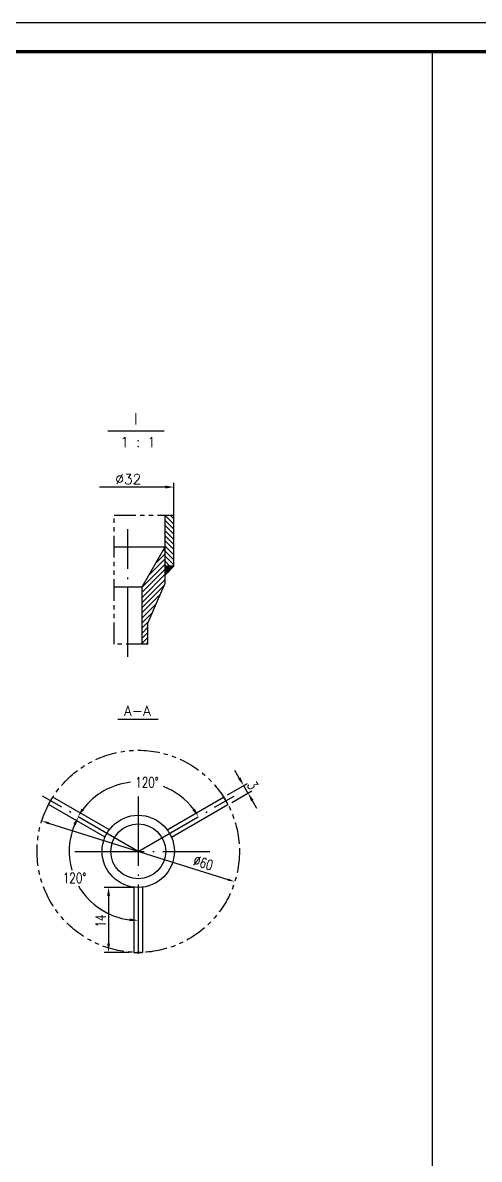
# Model space of a CAD drawing. Extents: x 1512 to 4800, y -77 to 764.
# Drawn here: x 3233.5 to 3391.6, y 123.8 to 517.5 of the extents above; entities that cross this region are included whole.
import ezdxf
from ezdxf.enums import TextEntityAlignment as Align

# ---------------------------------------------------------------- set-up
doc = ezdxf.new("R2010")
doc.units = 0
doc.header["$MEASUREMENT"] = 0
doc.linetypes.add('ACAD_ISO04W100', pattern=[30.5, 24, -3, 0.5, -3])
doc.linetypes.add('PHANTOMX2', pattern=[5, 2.5, -0.5, 0.5, -0.5, 0.5, -0.5])
doc.layers.get('0').update_dxf_attribs({"linetype": 'CONTINUOUS'})
doc.layers.get('DEFPOINTS').update_dxf_attribs({"linetype": 'CONTINUOUS'})
for name, color, linetype in [('1', 1, 'CONTINUOUS'), ('2', 2, 'ACAD_ISO04W100'), ('4', 6, 'PHANTOMX2')]:
    doc.layers.add(name, color=color, linetype=linetype)
doc.styles.add('ACANSTS', font='romans.shx', dxfattribs={"height": 1, "bigfont": 'gbcbig.shx'})
doc.styles.add('HZ5', font='romans.shx', dxfattribs={"width": 0.75, "bigfont": 'hz5.shx'})
doc.dimstyles.new('STANDARD$0', dxfattribs={"dimtxt": 3.5, "dimasz": 3.5, "dimexe": 2, "dimexo": 0, "dimgap": 1.2, "dimtad": 1, "dimdec": 4, "dimzin": 0, "dimdsep": 46, "dimtxsty": 'HZ5', "dimcen": 0.09, "dimadec": 0, "dimazin": 0, "dimtfac": 0.857143, "dimtdec": 4, "dimtofl": 0, "dimtmove": 2, "dimatfit": 3, "dimfxl": 0, "dimtolj": 1, "dimtzin": 0, "dimarcsym": 0})
doc.dimstyles.new('STANDARD$2', dxfattribs={"dimscale": 0, "dimtxt": 3.5, "dimasz": 3.5, "dimexe": 2, "dimexo": 0, "dimgap": 1.2, "dimtad": 1, "dimtih": 1, "dimtoh": 1, "dimdec": 4, "dimzin": 0, "dimdsep": 46, "dimtxsty": 'HZ5', "dimcen": 0, "dimadec": 4, "dimazin": 0, "dimtfac": 0.857143, "dimtdec": 4, "dimtofl": 0, "dimtmove": 2, "dimatfit": 3, "dimfxl": 0, "dimtolj": 1, "dimtzin": 0, "dimarcsym": 0})
doc.dimstyles.new('副本1', dxfattribs={"dimtxt": 3.5, "dimasz": 2.5, "dimexe": 0.5, "dimexo": 0.5, "dimtad": 1, "dimtih": 1, "dimtoh": 1, "dimdec": 0, "dimzin": 0, "dimdsep": 46, "dimtxsty": 'HZ5', "dimcen": 0, "dimadec": 0, "dimazin": 0, "dimtfac": 0.857143, "dimtdec": 0, "dimtmove": 0, "dimatfit": 0, "dimfxl": 0, "dimtvp": 1.5, "dimtolj": 1, "dimtzin": 0, "dimarcsym": 0})

# ---------------------------------------------------------------- blocks, each defined once
blk = doc.blocks.new('*D20')
at = {"color": 0, "linetype": 'ByBlock', "ltscale": 5}
for start, end in [(157.1935, 195.7261), (210.0703, 262.8065)]:
    blk.add_arc((4897.57, 191.12), 23.91, start, end, dxfattribs=at)
for points in [[(4875.08, 200.61), (4875.97, 200.16), (4876.86, 203.07)], [(4894.6, 167.89), (4894.54, 166.9), (4897.57, 167.21)]]:
    blk.add_solid(points, dxfattribs=at)
at = {"layer": 'DEFPOINTS', "color": 0, "linetype": 'ByBlock', "ltscale": 5}
for p in [(4864.4, 210.27), (4897.57, 210.14), (4897.57, 191.12), (4882.2, 172.8), (4897.57, 152.82)]:
    blk.add_point(p, dxfattribs=at)
at = {"color": 0, "linetype": 'ByBlock', "ltscale": 5, "insert": (4875.51, 181.89), "char_height": 3.5, "attachment_point": 5, "style": 'HZ5'}
blk.add_mtext('\\A1;120°', dxfattribs=at)
blk = doc.blocks.new('*D333')
at = {"color": 0, "linetype": 'ByBlock', "ltscale": 5}
for p, q in [((3271.99, 217.96), (3261.71, 217.96)), ((3263.21, 214.96), (3263.21, 198.46)), ((3270.49, 195.46), (3261.71, 195.46))]:
    blk.add_line(p, q, dxfattribs=at)
for points in [[(3262.71, 214.96), (3263.71, 214.96), (3263.21, 217.96)], [(3262.71, 198.46), (3263.71, 198.46), (3263.21, 195.46)]]:
    blk.add_solid(points, dxfattribs=at)
at = {"layer": 'DEFPOINTS', "color": 0, "linetype": 'ByBlock', "ltscale": 5}
for p in [(3273.49, 217.96), (3263.21, 195.46), (3271.99, 195.46)]:
    blk.add_point(p, dxfattribs=at)
at = {"color": 0, "linetype": 'ByBlock', "ltscale": 5, "insert": (3260.46, 206.33), "char_height": 3.5, "attachment_point": 5, "rotation": 90, "style": 'HZ5'}
blk.add_mtext('\\A1;14', dxfattribs=at)
blk = doc.blocks.new('*D73')
at = {"color": 0, "linetype": 'ByBlock', "ltscale": 5}
blk.add_line((3697.85, 275.07), (3759.91, 255.54), dxfattribs=at)
for points in [[(3697.97, 275.47), (3697.72, 274.67), (3695.46, 275.82)], [(3760.03, 255.94), (3759.78, 255.14), (3762.29, 254.79)]]:
    blk.add_solid(points, dxfattribs=at)
at = {"layer": 'DEFPOINTS', "color": 0, "linetype": 'ByBlock', "ltscale": 5}
for p in [(3695.46, 275.82), (3762.29, 254.79)]:
    blk.add_point(p, dxfattribs=at)
at = {"color": 0, "linetype": 'ByBlock', "ltscale": 5, "insert": (3751.41, 261.33), "char_height": 3.5, "attachment_point": 5, "rotation": 342.5301, "style": 'HZ5'}
blk.add_mtext('\\A1;∅60', dxfattribs=at)
blk = doc.blocks.new('*D19')
at = {"color": 0, "linetype": 'ByBlock', "ltscale": 5}
for start, end in [(96.3152, 142.8606), (37.1394, 68.767)]:
    blk.add_arc((4897.57, 191.12), 24.09, start, end, dxfattribs=at)
for points in [[(4878.78, 205.39), (4877.94, 205.94), (4876.7, 203.16)], [(4917.19, 205.94), (4916.35, 205.39), (4918.43, 203.16)]]:
    blk.add_solid(points, dxfattribs=at)
at = {"layer": 'DEFPOINTS', "color": 0, "linetype": 'ByBlock', "ltscale": 5}
for p in [(4889.33, 213.76), (4864.4, 210.27), (4930.73, 210.27), (4897.57, 191.12), (4897.57, 191.12)]:
    blk.add_point(p, dxfattribs=at)
at = {"color": 0, "linetype": 'ByBlock', "ltscale": 5, "insert": (4900.6, 215.02), "char_height": 3.5, "attachment_point": 5, "style": 'HZ5'}
blk.add_mtext('\\A1;120°', dxfattribs=at)
blk = doc.blocks.new('*D18')
at = {"color": 0, "linetype": 'ByBlock', "ltscale": 5}
for p, q in [((4932.56, 216.52), (4931.06, 219.11)), ((4928.43, 210.67), (4935.36, 214.67)), ((4934.06, 213.92), (4935.56, 211.32)), ((4929.93, 208.07), (4936.86, 212.07)), ((4937.06, 208.72), (4938.56, 206.12))]:
    blk.add_line(p, q, dxfattribs=at)
for points in [[(4932.99, 216.77), (4932.12, 216.27), (4934.06, 213.92)], [(4937.49, 208.97), (4936.62, 208.47), (4935.56, 211.32)]]:
    blk.add_solid(points, dxfattribs=at)
at = {"layer": 'DEFPOINTS', "color": 0, "linetype": 'ByBlock', "ltscale": 5}
for p in [(4927.13, 209.92), (4935.56, 211.32), (4928.63, 207.32)]:
    blk.add_point(p, dxfattribs=at)
at = {"color": 0, "linetype": 'ByBlock', "ltscale": 5, "insert": (4937.19, 213.99), "char_height": 3.5, "attachment_point": 5, "rotation": 300, "style": 'HZ5'}
blk.add_mtext('\\A1;3', dxfattribs=at)

msp = doc.modelspace()

# ---------------------------------------------------------------- hatches: boundary and pattern name
at = {"ltscale": 5}
h = msp.add_hatch(dxfattribs=at)
h.set_pattern_fill('ANSI31', color=256, scale=10, angle=90, style=0)
h.set_pattern_definition([(135, (31.4983, 32.5745), (-0.8838835, -0.8838835), [])])
h.paths.add_polyline_path([(3282.8389857, 329.2699622), (3285.8389857, 329.2699622), (3285.8389857, 346.9090145), (3282.8389857, 346.9090145)])
h = msp.add_hatch(dxfattribs=at)
h.set_pattern_fill('ANSI31', color=256, scale=10, style=0)
h.set_pattern_definition([(45, (31.4983, 32.5745), (-0.8838835, 0.8838835), [])])
h.paths.add_polyline_path([(3274.834887, 302.2518732), (3276.834887, 302.2518732), (3276.834887, 309.515357), (3282.8389857, 323.3900104), (3282.8389857, 335.9549471), (3274.834887, 322.0914415)])
msp.add_hatch(color=256, dxfattribs=at).paths.add_polyline_path([(3285.8389857, 329.2699622), (3282.8389857, 329.2699622), (3282.8389857, 326.1331197)])

# ---------------------------------------------------------------- linework, layer by layer
for p, q in [((3788.2763814, 517.4732907), (2947.2763814, 517.4732907)), ((3375.2763814, 507.4732907), (3375.2763814, -66.5267093)), ((3262.9658362, 376.1013722), (3282.4499996, 376.1013722))]:
    msp.add_line(p, q)
at = {"color": 0, "linetype": 'ByBlock', "ltscale": 5}
for p, q in [((3282.8389857, 356.6433567), (3260.0574694, 356.6433567)), ((3285.8389857, 346.9090145), (3285.8389857, 358.1433567))]:
    msp.add_line(p, q, dxfattribs=at)
at = {"ltscale": 5}
msp.add_line((3266.4042715, 276.2855288), (3280.3780643, 276.2855288), dxfattribs=at)
at = {"color": 0, "linetype": 'ByBlock', "ltscale": 5}
msp.add_solid([(3282.8389857, 357.1433567), (3282.8389857, 356.1433567), (3285.8389857, 356.6433567)], dxfattribs=at)
at = {"layer": '1'}
for p, q in [((3282.8389857, 323.3900104), (3282.8389857, 346.9090145)), ((3285.8389857, 329.2699622), (3285.8389857, 346.9090145)), ((3265.1908403, 335.9549471), (3282.8389857, 335.9549471)), ((3274.834887, 322.0914415), (3282.8389857, 335.9549471)), ((3282.8389857, 326.1331197), (3285.8389857, 329.2699622)), ((3285.8389857, 329.2699622), (3282.8389857, 329.2699622)), ((3276.834887, 309.515357), (3282.8389857, 323.3900104)), ((3265.1908403, 322.0914415), (3274.834887, 322.0914415)), ((3274.834887, 302.2518732), (3274.834887, 322.0914415)), ((3276.834887, 302.2518732), (3276.834887, 309.515357)), ((3242.4258927, 246.656217), (3243.9258927, 249.2542932)), ((3263.4896892, 237.9591301), (3243.9258927, 249.2542932)), ((3283.4838744, 237.9591301), (3303.0476709, 249.2542932)), ((3303.0476709, 249.2542932), (3304.5476709, 246.656217)), ((3261.9896892, 235.3610539), (3242.4258927, 246.656217)), ((3284.9838744, 235.3610539), (3304.5476709, 246.656217)), ((3271.9867818, 218.0455815), (3271.9867818, 195.4552551)), ((3274.9867818, 218.0455815), (3274.9867818, 195.4552551)), ((3271.9867818, 195.4552551), (3274.9867818, 195.4552551))]:
    msp.add_line(p, q, dxfattribs=at)
at = {"layer": '1', "const_width": 1.2}
msp.add_lwpolyline([(2972.2763814, -66.5267093), (3778.2763814, -66.5267093), (3778.2763814, 507.4732907), (2972.2763814, 507.4732907)], close=True, dxfattribs=at)
at = {"layer": '1'}
for radius in [12.5, 9.5]:
    msp.add_circle((3273.4867818, 230.4552551), radius, dxfattribs=at)
at = {"layer": '2'}
for p, q in [((3269.834887, 297.7878254), (3269.834887, 342.0191638)), ((3273.4867818, 230.4552551), (3240.321441, 249.6032736)), ((3273.4867818, 230.4552551), (3306.6521226, 249.6032736)), ((3273.4867818, 249.4794301), (3273.4867818, 192.1592182)), ((3251.4911666, 230.4552551), (3298.249422, 230.4552551))]:
    msp.add_line(p, q, dxfattribs=at)
at = {"layer": '4', "ltscale": 3}
for p, q in [((3265.1908403, 302.2518732), (3265.1908403, 346.9090145)), ((3265.1908403, 346.9090145), (3285.8389857, 346.9090145)), ((3276.834887, 302.2518732), (3265.1908403, 302.2518732))]:
    msp.add_line(p, q, dxfattribs=at)
msp.add_circle((3273.4867818, 230.4552551), 35.0321281, dxfattribs=at)
at = {"layer": 'DEFPOINTS', "color": 0, "linetype": 'ByBlock', "ltscale": 5}
msp.add_point((3282.334887, 346.9090145), dxfattribs=at)

# ---------------------------------------------------------------- texts
at = {"style": 'ACANSTS'}
for s, height, p in [('Ⅰ', 4.5, (3270.9656528, 377.8694788)), ('1 : 1', 3.5, (3267.298281, 370.4659787))]:
    msp.add_text(s, height=height, dxfattribs=at).set_placement(p)
at = {"ltscale": 5, "style": 'ACANSTS'}
msp.add_text('A-A', height=3.5, dxfattribs=at).set_placement((3273.1846224, 279.1239952), align=Align.MIDDLE)
at = {"color": 0, "linetype": 'ByBlock', "ltscale": 5, "insert": (3270.0574694, 359.3933567), "char_height": 3.5, "attachment_point": 5, "style": 'ACANSTS'}
msp.add_mtext('%%c32', dxfattribs=at)

# ---------------------------------------------------------------- dimensions: what is measured, and where the dimension line sits
at = {"ltscale": 5}
for base, line1, picture, middle in [((3265.2470356, 253.0937717), ((3273.4867818, 230.4552551), (3306.6521226, 249.6032736)), '*D19', (3276.524266, 254.3544086)), ((3258.117327, 212.1386522), ((3273.4867818, 249.4794301), (3273.4867818, 192.1592182)), '*D20', (3251.4297649, 221.2245405))]:
    dim = msp.add_angular_dim_2l(base=base, line1=line1, line2=((3273.4867818, 230.4552551), (3240.321441, 249.6032736)), text='120%%d', dimstyle='STANDARD$2', override={"dimasz": 3, "dimexe": 1.5, "dimexo": 1.5, "dimgap": 1, "dimlfac": 20, "dimtxsty": 'ACANSTS', "dimcen": 1, "dimtofl": 1, "dimtmove": 0}, dxfattribs=at)
    dim.commit()
    dim.dimension.update_dxf_attribs({"geometry": picture, "text_midpoint": middle, "dimtype": 130, "insert": (-1624.0789579, 39.3378989)})
dim = msp.add_linear_dim(base=(3311.4788067, 250.6579101), p1=(3303.0476709, 249.2542932), p2=(3304.5476709, 246.656217), angle=300, text='3', dimstyle='STANDARD$0', override={"dimasz": 3, "dimexe": 1.5, "dimexo": 1.5, "dimgap": 1, "dimlfac": 20, "dimtxsty": 'ACANSTS', "dimcen": 1, "dimtofl": 1, "dimtmove": 0}, dxfattribs=at)
dim.commit()
dim.dimension.update_dxf_attribs({"geometry": '*D18', "text_midpoint": (3310.7288067, 251.9569482), "dimtype": 129, "insert": (-1624.0789579, 39.3378989)})
at = {"ltscale": 10}
dim = msp.add_diameter_dim_2p(p1=(3240.0705101, 240.9720411), p2=(3306.9030535, 219.9384691), text='%%c60', dimstyle='副本1', override={"dimtih": 0, "dimtoh": 0, "dimlfac": 5, "dimtxsty": 'ACANSTS', "dimtmove": 2, "dimatfit": 3}, dxfattribs=at)
dim.commit()
dim.dimension.update_dxf_attribs({"geometry": '*D73', "text_midpoint": (3296.0250685, 226.4808245), "dimtype": 131, "insert": (-455.389897, -34.849488)})
at = {"ltscale": 5}
dim = msp.add_linear_dim(base=(3263.2123668, 195.4552551), p1=(3273.4867818, 217.9552551), p2=(3271.9867818, 195.4552551), angle=90, text='14', dimstyle='STANDARD$0', override={"dimasz": 3, "dimexe": 1.5, "dimexo": 1.5, "dimgap": 1, "dimlfac": 20, "dimtxsty": 'ACANSTS', "dimcen": 1, "dimtofl": 1, "dimtmove": 0}, dxfattribs=at)
dim.commit()
dim.dimension.update_dxf_attribs({"geometry": '*D333', "text_midpoint": (3263.2123668, 206.3264112), "dimtype": 160})

doc.saveas('drawing.dxf')
